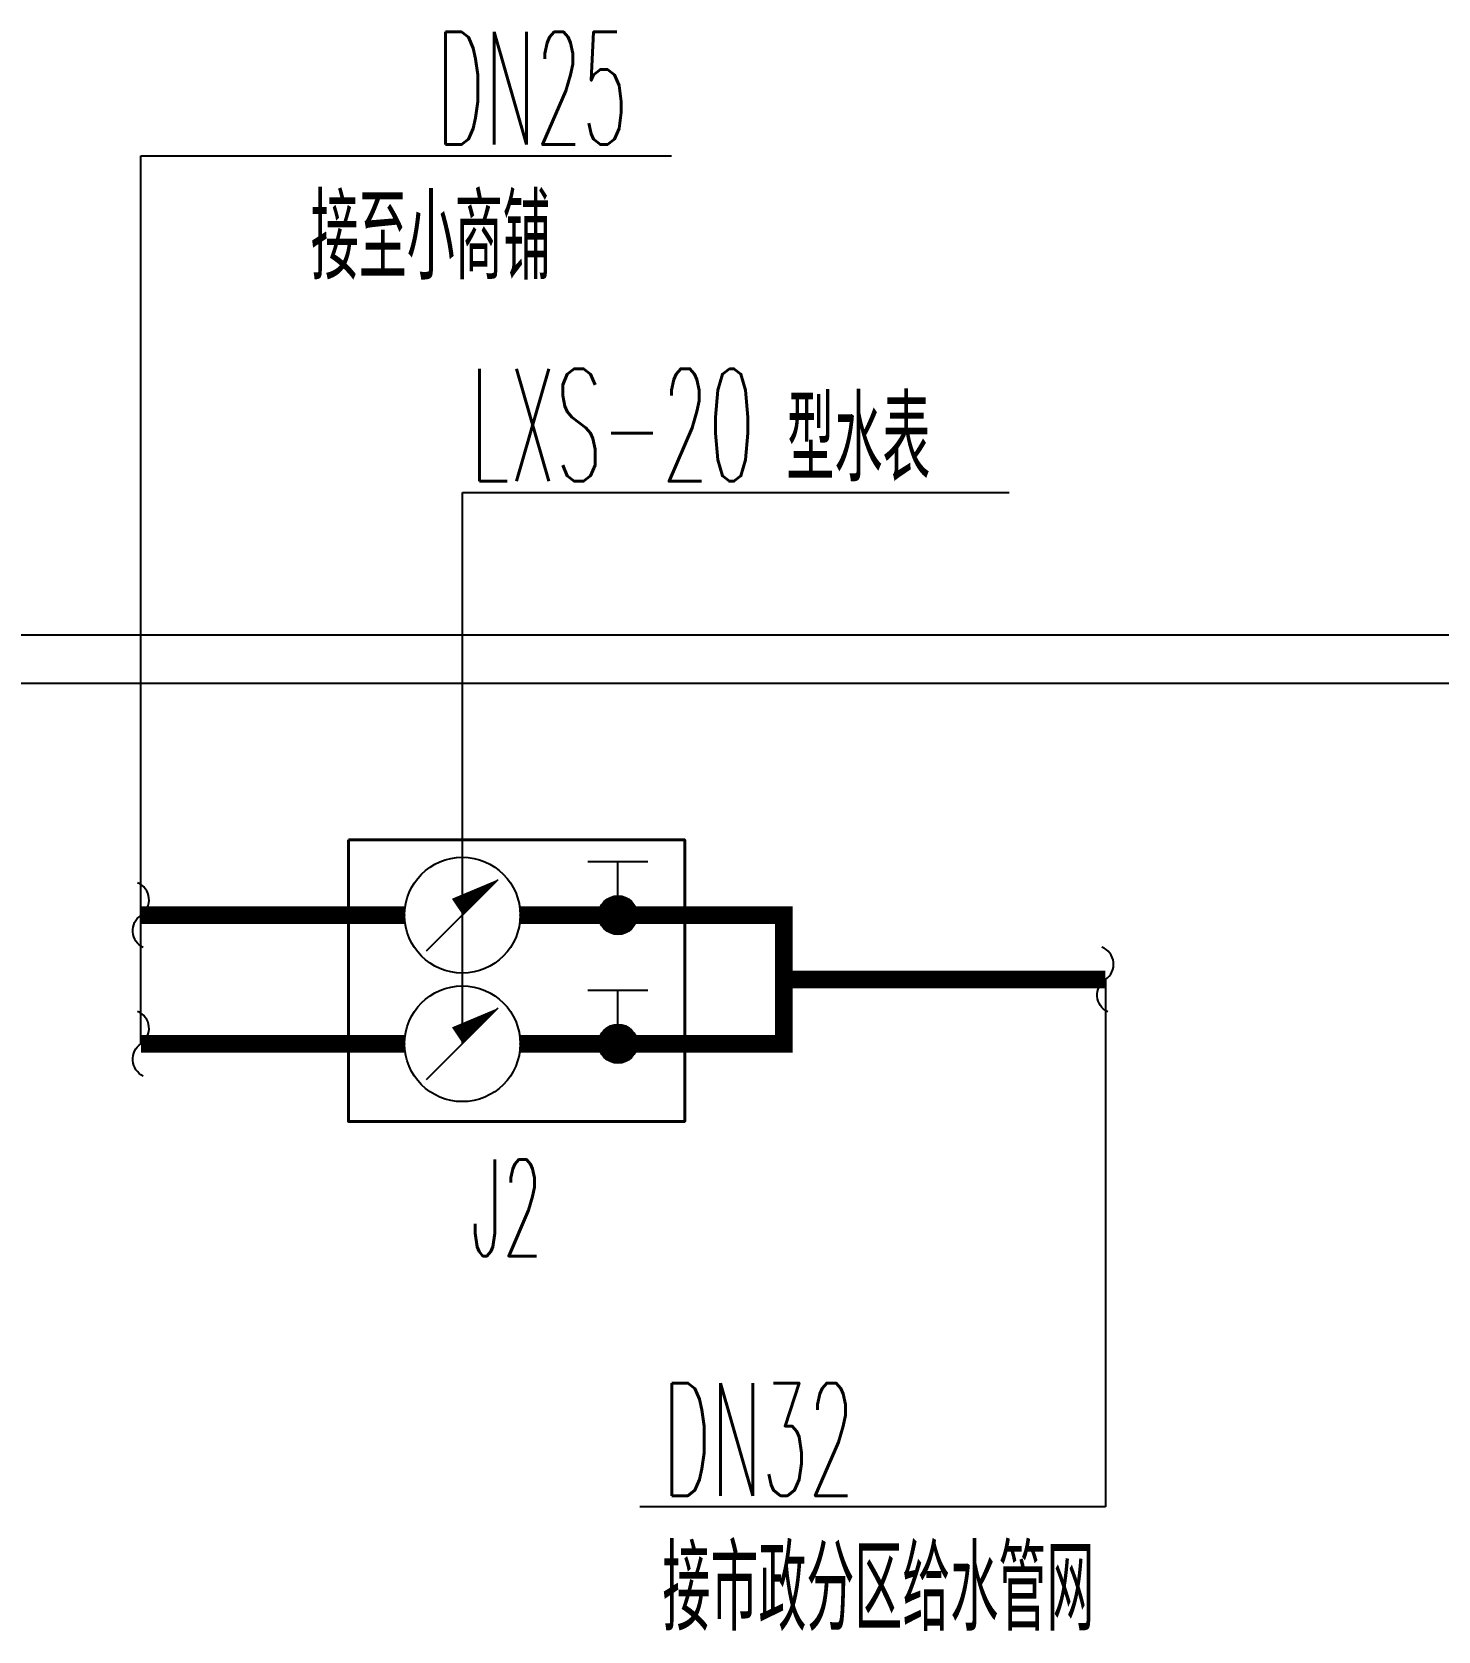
# Model space of a CAD drawing. Extents: x 1031190 to 1725648, y 733081 to 1571294.
# Drawn here: x 1350541 to 1354914, y 811110 to 816083 of the extents above; entities that cross this region are included whole.
import ezdxf

# ---------------------------------------------------------------- set-up
doc = ezdxf.new("R2010")
doc.units = 0
doc.header["$LTSCALE"] = 1000
doc.header["$MEASUREMENT"] = 0
for name, color, linetype in [('DIM_污水', 3, 'Continuous'), ('EQUIP_不分区给水', 7, 'Continuous'), ('PIPE-不分区给水', 3, 'J'), ('TEXT_不分区给水', 7, 'Continuous'), ('TWT', 7, 'Continuous'), ('VALVE_不分区给水', 7, 'Continuous')]:
    doc.layers.add(name, color=color, linetype=linetype)
doc.layers.add('ZC', color=6, linetype='Continuous', lineweight=40)
doc.styles.add('_TWT_PIPEDN', font='SIMPLEX.shx', dxfattribs={"width": 0.6, "oblique": 10, "height": 3, "bigfont": 'HZTXT.shx'})
doc.styles.add('_TWT_SERIAL', font='simplex.shx', dxfattribs={"width": 0.6, "oblique": 10, "height": 3.5, "bigfont": 'aadri.shx'})
doc.styles.get("Standard").update_dxf_attribs({"font": 'gbenor.shx', "bigfont": 'gbcbig.shx'})
doc.linetypes.add('J', pattern='A,3,-0.2,["J",Standard,S=0.25,R=0,X=-0.1,Y=-0.115],-0.2', length=3.4)

# ---------------------------------------------------------------- blocks, each defined once
blk = doc.blocks.new('$VALVE$00000497')
for p, q in [((77.8, 138.2), (-77.8, 138.2)), ((0, 50), (0, 138.2))]:
    blk.add_line(p, q)
at = {"const_width": 49.6}
blk.add_lwpolyline([(24.8, 0, 1), (-24.8, 0, 1)], format="xyb", close=True, dxfattribs=at)
blk.add_circle((0, 0), 50)
blk = doc.blocks.new('$VALVE$00000742')
blk.add_line((-92.6, -92.6), (92.8, 92.8))
blk.add_lwpolyline([(92.8, 92.8, 0, 50, 0), (-13.3, 21.7, 50, 50, 0)], format="xyseb")
blk.add_circle((0, 0), 150)
for p in [(-150, 0), (150, 0)]:
    blk.add_point(p)
blk = doc.blocks.new('$TwtSys$00000132')
at = {"elevation": 0}
blk.add_lwpolyline([(6.9, -100.6, -0.575183), (0.2, 0, 0.604745), (-10.9, 100.6, 16.924828)], format="xyb", dxfattribs=at)

msp = doc.modelspace()

# ---------------------------------------------------------------- hatches: boundary and pattern name
at = {"layer": 'PIPE-不分区给水'}
for points in [[(1352880, 813336.7), (1352880, 813364.2), (1352907.5, 813364.2)], [(1352880, 813336.7), (1352907.5, 813336.7), (1352907.5, 813364.2)], [(1352880, 813336.7), (1352880, 813364.2), (1352907.5, 813364.2)], [(1352880, 813336.7), (1352907.5, 813336.7), (1352907.5, 813364.2)], [(1352880, 813336.7), (1352880, 813364.2), (1352907.5, 813364.2)], [(1352880, 813336.7), (1352907.5, 813336.7), (1352907.5, 813364.2)], [(1352880, 812936.7), (1352880, 812909.2), (1352907.5, 812909.2)], [(1352880, 812936.7), (1352907.5, 812936.7), (1352907.5, 812909.2)], [(1352880, 812936.7), (1352880, 812909.2), (1352907.5, 812909.2)], [(1352880, 812936.7), (1352907.5, 812936.7), (1352907.5, 812909.2)], [(1352880, 812936.7), (1352880, 812909.2), (1352907.5, 812909.2)], [(1352880, 812936.7), (1352907.5, 812936.7), (1352907.5, 812909.2)]]:
    msp.add_hatch(color=256, dxfattribs=at).paths.add_polyline_path(points)

# ---------------------------------------------------------------- linework, layer by layer
at = {"layer": 'DIM_污水'}
for p, q in [((1350880.2, 812936.7), (1350880.2, 815698.5)), ((1350880.2, 815698.5), (1352529.9, 815698.5)), ((1350880.2, 812936.7), (1350880.2, 815698.5)), ((1350880.2, 815698.5), (1352529.9, 815698.5)), ((1350880.2, 812936.7), (1350880.2, 815698.5)), ((1350880.2, 815698.5), (1352529.9, 815698.5)), ((1351879.8, 812936.7), (1351879.8, 814651)), ((1351879.8, 814651), (1353580.6, 814651)), ((1351879.8, 812936.7), (1351879.8, 814651)), ((1351879.8, 814651), (1353580.6, 814651)), ((1351879.8, 812936.7), (1351879.8, 814651)), ((1351879.8, 814651), (1353580.6, 814651)), ((1353880.2, 813136.6), (1353880.2, 811496.2)), ((1353880.2, 813136.6), (1353880.2, 811496.2)), ((1353880.2, 813136.6), (1353880.2, 811496.2)), ((1353880.2, 811496.2), (1352432.2, 811496.2)), ((1353880.2, 811496.2), (1352432.2, 811496.2)), ((1353880.2, 811496.2), (1352432.2, 811496.2))]:
    msp.add_line(p, q, dxfattribs=at)
at = {"layer": 'PIPE-不分区给水', "const_width": 55}
for points in [[(1350880, 813336.7), (1351699.8, 813336.7)], [(1350880, 813336.7), (1351699.8, 813336.7)], [(1350880, 813336.7), (1351699.8, 813336.7)], [(1352059.8, 813336.7), (1352880, 813336.7)], [(1352059.8, 813336.7), (1352880, 813336.7)], [(1352059.8, 813336.7), (1352880, 813336.7)], [(1352880, 813336.7), (1352880, 813136.7)], [(1352880, 813336.7), (1352880, 813136.7)], [(1352880, 813336.7), (1352880, 813136.7)], [(1352880, 813136.7), (1353880, 813136.7)], [(1352880, 813136.7), (1352880, 812936.7)], [(1352880, 813136.7), (1353880, 813136.7)], [(1352880, 813136.7), (1352880, 812936.7)], [(1352880, 813136.7), (1353880, 813136.7)], [(1352880, 813136.7), (1352880, 812936.7)], [(1350880, 812936.7), (1351699.8, 812936.7)], [(1350880, 812936.7), (1351699.8, 812936.7)], [(1350880, 812936.7), (1351699.8, 812936.7)], [(1352059.8, 812936.7), (1352880, 812936.7)], [(1352059.8, 812936.7), (1352880, 812936.7)], [(1352059.8, 812936.7), (1352880, 812936.7)]]:
    msp.add_lwpolyline(points, dxfattribs=at)
at = {"layer": 'TWT'}
for p, q in [((1285112.3, 814208.6), (1355074.7, 814208.6)), ((1285112.3, 814208.6), (1355074.7, 814208.6)), ((1285112.3, 814208.6), (1355074.7, 814208.6)), ((1285112.3, 814058.6), (1355074.7, 814058.6)), ((1285112.3, 814058.6), (1355074.7, 814058.6)), ((1285112.3, 814058.6), (1355074.7, 814058.6))]:
    msp.add_line(p, q, dxfattribs=at)
at = {"layer": 'ZC'}
msp.add_lwpolyline([(1351525.6, 813570.5), (1352571.3, 813570.5), (1352571.3, 812695.3), (1351525.6, 812695.3)], close=True, dxfattribs=at)
msp.add_lwpolyline([(1351525.6, 813570.5), (1352571.3, 813570.5), (1352571.3, 812695.3), (1351525.6, 812695.3)], close=True, dxfattribs=at)
msp.add_lwpolyline([(1351525.6, 813570.5), (1352571.3, 813570.5), (1352571.3, 812695.3), (1351525.6, 812695.3)], close=True, dxfattribs=at)

# ---------------------------------------------------------------- block references
at = {"layer": 'EQUIP_不分区给水'}
for p in [(1350880, 813336.7), (1350880, 813336.7), (1350880, 813336.7), (1353880, 813136.7), (1353880, 813136.7), (1353880, 813136.7), (1350880, 812936.7), (1350880, 812936.7), (1350880, 812936.7)]:
    msp.add_blockref('$TwtSys$00000132', p, dxfattribs=at)
at = {"layer": 'VALVE_不分区给水', "xscale": 1.2, "yscale": 1.2, "zscale": 1.2}
for name, p in [('$VALVE$00000742', (1351879.8, 813336.7)), ('$VALVE$00000742', (1351879.8, 813336.7)), ('$VALVE$00000742', (1351879.8, 813336.7)), ('$VALVE$00000497', (1352363.6, 813336.7)), ('$VALVE$00000497', (1352363.6, 813336.7)), ('$VALVE$00000497', (1352363.6, 813336.7)), ('$VALVE$00000742', (1351879.8, 812936.7)), ('$VALVE$00000742', (1351879.8, 812936.7)), ('$VALVE$00000742', (1351879.8, 812936.7)), ('$VALVE$00000497', (1352363.6, 812936.7)), ('$VALVE$00000497', (1352363.6, 812936.7)), ('$VALVE$00000497', (1352363.6, 812936.7))]:
    msp.add_blockref(name, p, dxfattribs=at)

# ---------------------------------------------------------------- texts
at = {"layer": 'DIM_污水', "color": 7, "style": '_TWT_SERIAL'}
for s, height, width, p in [('DN25', 350, 0.48, (1351798.2, 815733.5)), ('DN25', 350, 0.48, (1351798.2, 815733.5)), ('DN25', 350, 0.48, (1351798.2, 815733.5)), ('接至小商铺', 261.81, 0.6, (1351408.4, 815313.5)), ('接至小商铺', 261.81, 0.6, (1351408.4, 815313.5)), ('接至小商铺', 261.81, 0.6, (1351408.4, 815313.5)), ('LXS-20', 350, 0.48, (1351903.8, 814686)), ('LXS-20', 350, 0.48, (1351903.8, 814686)), ('LXS-20', 350, 0.48, (1351903.8, 814686)), ('型水表', 261.81, 0.6, (1352887.8, 814686)), ('型水表', 261.81, 0.6, (1352887.8, 814686)), ('型水表', 261.81, 0.6, (1352887.8, 814686)), ('DN32', 350, 0.48, (1352502.2, 811531.2)), ('DN32', 350, 0.48, (1352502.2, 811531.2)), ('DN32', 350, 0.48, (1352502.2, 811531.2)), ('接市政分区给水管网', 261.81, 0.6, (1352502.2, 811111.2)), ('接市政分区给水管网', 261.81, 0.6, (1352502.2, 811111.2)), ('接市政分区给水管网', 261.81, 0.6, (1352502.2, 811111.2))]:
    msp.add_text(s, height=height, dxfattribs=dict(at, width=width)).set_placement(p)
at = {"layer": 'TEXT_不分区给水', "style": '_TWT_PIPEDN', "width": 0.48}
msp.add_text('J2', height=300, dxfattribs=at).set_placement((1351906.9, 812276.4))
msp.add_text('J2', height=300, dxfattribs=at).set_placement((1351906.9, 812276.4))
msp.add_text('J2', height=300, dxfattribs=at).set_placement((1351906.9, 812276.4))

doc.saveas('drawing.dxf')
